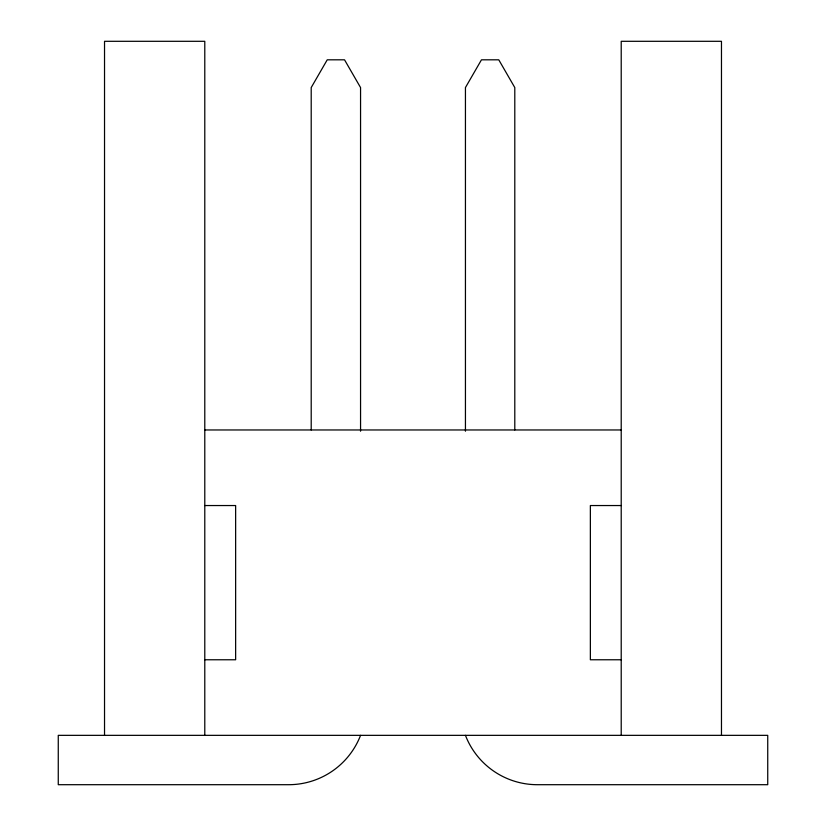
<?xml version="1.0" encoding="UTF-8"?>
<svg xmlns="http://www.w3.org/2000/svg" width="826" height="826" viewBox="0 0 826 826"><rect width="100%" height="100%" fill="white"/><g stroke="black" fill="none" stroke-linecap="round" stroke-linejoin="round"><path stroke-width="1.24" d="M204.786 429.964L621.214 429.964M204.786 505.543L235.637 505.543L235.637 659.767L204.786 659.767M621.214 505.543L590.363 505.543L590.363 659.767L621.214 659.767M721.47 735.346L721.47 41.3L621.214 41.3L621.214 735.346M514.794 429.964L514.794 87.566L498.77 59.813L481.465 59.813L465.441 87.566L465.441 431.213M360.559 431.213L360.559 87.566L344.535 59.813L327.23 59.813L311.206 87.566L311.206 429.964M204.786 735.346L204.786 41.3L104.53 41.3L104.53 735.346M360.559 735.346A77.117 77.117 0 0 1 288.615 784.7L58.264 784.7L58.264 735.346L767.736 735.346L767.736 784.7L537.385 784.7A77.117 77.117 0 0 1 465.441 735.346"/></g></svg>
